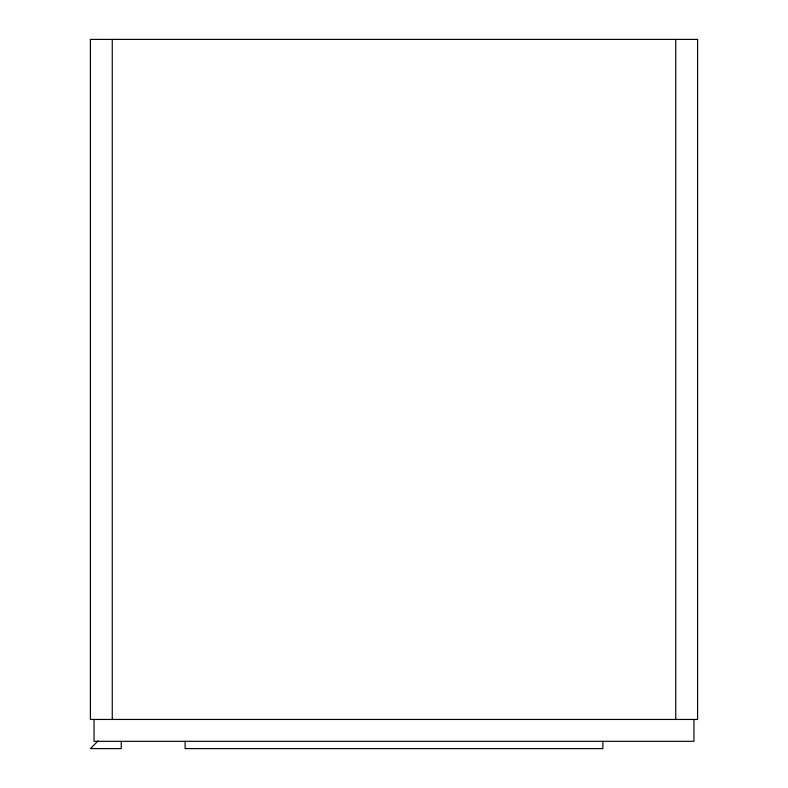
<?xml version="1.0" encoding="UTF-8"?>
<svg xmlns="http://www.w3.org/2000/svg" width="788" height="788" viewBox="0 0 788 788"><rect width="100%" height="100%" fill="white"/><g stroke="black" fill="none" stroke-linecap="round" stroke-linejoin="round"><path stroke-width="1.18" d="M98.116 740.887L90.403 748.6L121.253 748.6L121.253 741.478M693.952 719.454L693.952 741.311L94.048 741.311L94.048 719.454M675.74 39.4L675.74 719.454M602.869 741.311L602.869 748.6L185.131 748.6L185.131 741.311M112.26 39.4L112.26 719.454M697.597 39.4L90.403 39.4L90.403 719.454L697.597 719.454L697.597 39.4"/></g></svg>
